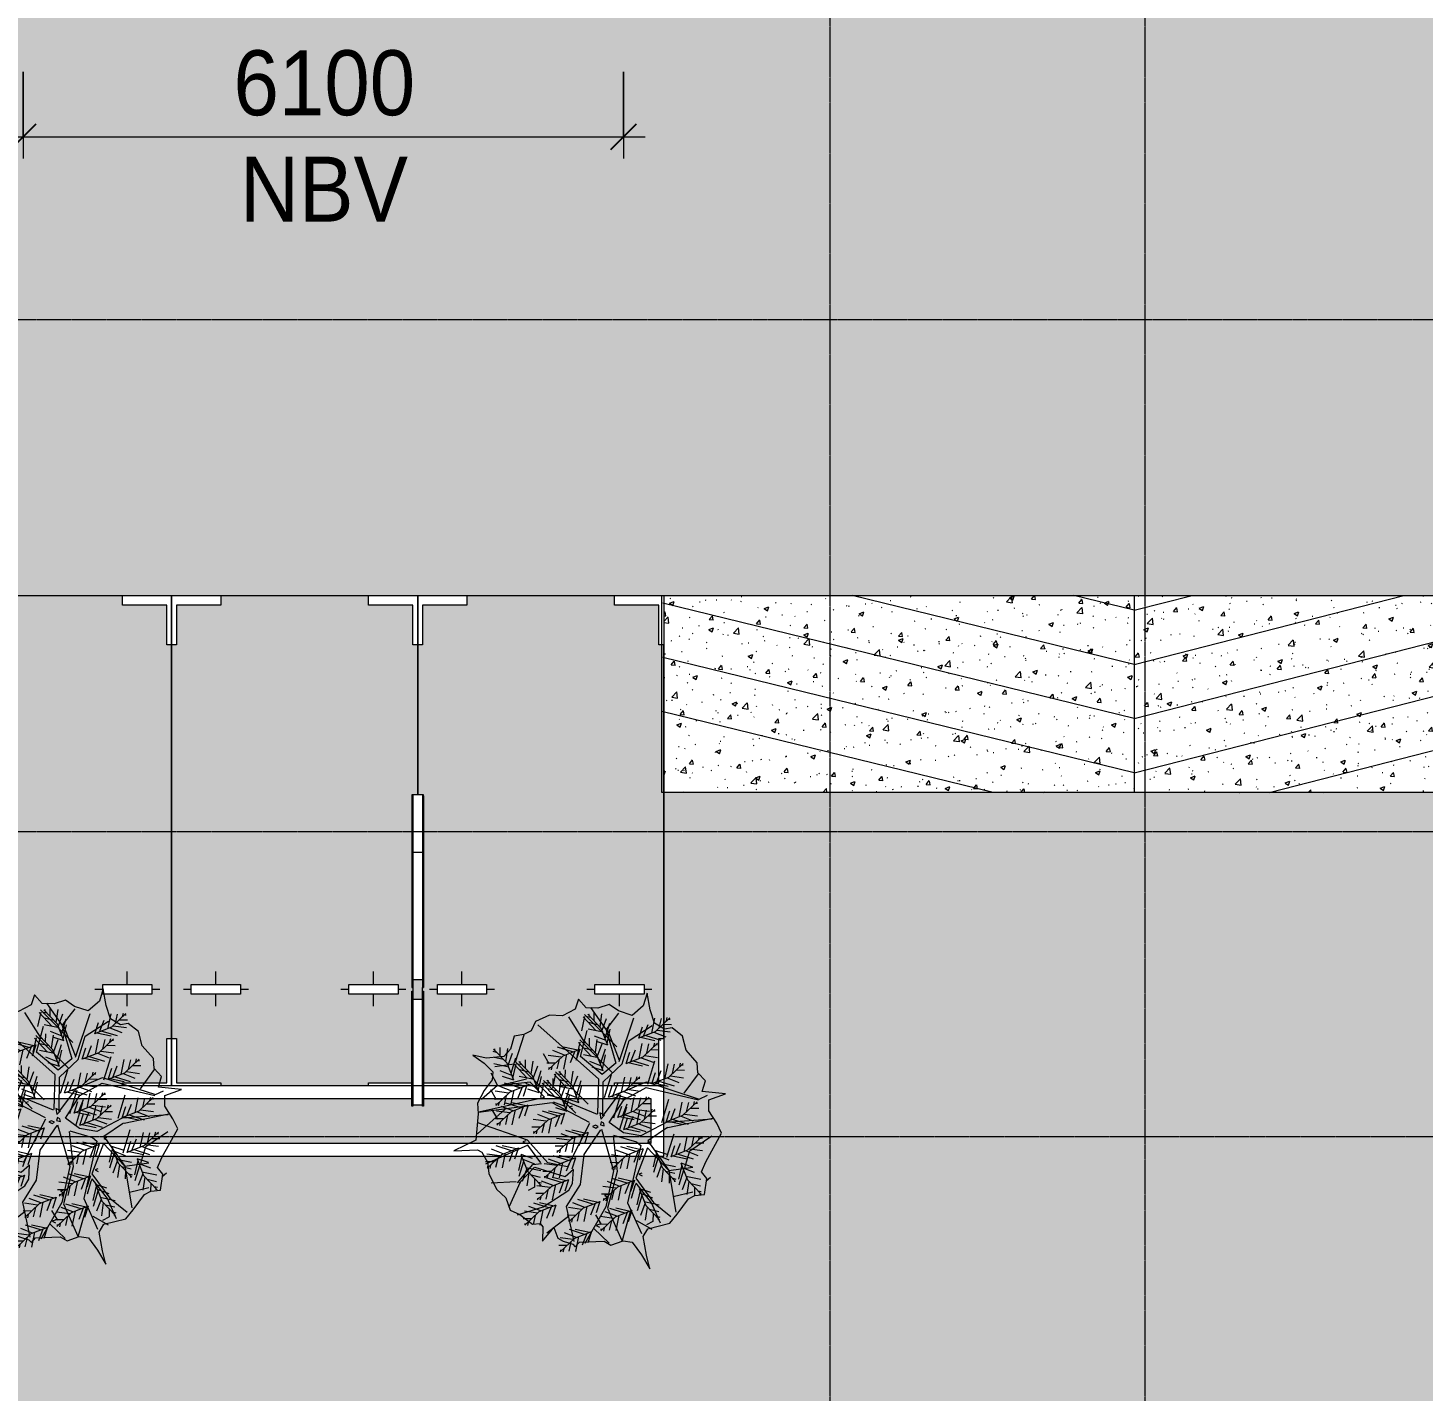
# Model space of a CAD drawing. Header units: millimetres. Extents: x 5359 to 218750, y -16347 to 109893.
# Drawn here: x 69203 to 83377, y 67356 to 81200 of the extents above; entities that cross this region are included whole.
import ezdxf

# ---------------------------------------------------------------- set-up
doc = ezdxf.new("R2010")
doc.units = ezdxf.units.MM
doc.linetypes.add('Grid Line', pattern=[22.225, 12.7, -3.175, 3.175, -3.175])
for name, color, linetype, lineweight in [('A-ANNO-DIMS', 211, 'Continuous', 9), ('A-ANNO-DIMS-220', 211, 'Continuous', 9), ('A-DETL-THIN', 151, 'Continuous', 9), ('A-FLOR', 192, 'Continuous', 9), ('A-FLOR-PATT', 8, 'Continuous', 9), ('C-PRKG', 70, 'Continuous', 9), ('G-IMPT', 8, 'Continuous', 9), ('L-PLNT', 71, 'Continuous', 9), ('S-COLS', 52, 'Continuous', 9), ('S-COLS-3', 9, 'Continuous', 9), ('S-COLS-4', 52, 'Continuous', 18), ('S-GRID-1', 1, 'Grid Line', 9)]:
    doc.layers.add(name, color=color, linetype=linetype, lineweight=lineweight)
doc.styles.add('Arial_5', font='arial_0.ttf', dxfattribs={"width": 0.9, "height": 660})
doc.dimstyles.new('1_Dim_chi_tiet_khu_đất_2_1', dxfattribs={"dimscale": 304.8, "dimtxt": 673.371204, "dimasz": 0.866142, "dimexe": 0.721785, "dimexo": 0.0625, "dimgap": 0.072178, "dimtad": 1, "dimdec": 0, "dimrnd": 5, "dimzin": 0, "dimdsep": 46, "dimtxsty": 'Arial_5', "dimblk1": 'OBLIQUE', "dimblk2": 'OBLIQUE', "dimsah": 1, "dimcen": 0.09, "dimdle": 0.721785, "dimazin": 0, "dimtfac": 1, "dimtdec": 4, "dimtix": 1, "dimtmove": 0, "dimatfit": 3, "dimfxl": 2.165354, "dimfxlon": 1, "dimtvp": 1, "dimtolj": 1, "dimtzin": 0, "dimarcsym": 2})
pattern_1 = [(50, (0, 0), (480.9661, -42.0786), [50.292, -553.212]), (355, (0, 0), (-93.0416, 504.3895), [40.234, -442.57]), (100.451, (40.1, -3.5), (387.9285, 462.3076), [42.742, -470.158]), (46.184, (0, 134.1), (715.649, -110.993), [75.438, -829.818]), (96.636, (59.64, 124.86), (626.7424, 653.2084), [64.112, -705.237]), (351.184, (0, 134.1), (626.7496, 653.2024), [60.35, -663.854]), (21, (67.06, 100.6), (400.2623, -269.9797), [50.292, -553.212]), (326, (67.06, 100.6), (163.1568, 486.2564), [40.234, -442.57]), (71.451, (100.4, 78.1), (563.421, 216.2719), [42.742, -470.158]), (37.5, (0, 0), (8.15385, 223.22557), [7.376, -429.829, 7.376, -441.899, -444.246]), (37.5, (0, 0), (8.15385, 223.22557), [-886.48, 7.376, -436.87]), (7.5, (0, 0), (176.404, 264.477), [7.376, -248.778, 7.376, -419.771, -169.316]), (7.5, (0, 0), (176.404, 264.477), [-683.301, 7.376, -161.94]), (327.5, (-149.53, 0), (357.96023, -15.12452), [7.376, -160.264, 7.376, -515.661, -694.03]), (327.5, (-149.53, 0), (357.96023, -15.12452), [-690.677, 7.376, -686.653]), (317.5, (-216.6, 0), (391.06155, 67.1262), [7.376, -210.556, 7.376, -339.974, -492.862]), (317.5, (-216.6, 0), (391.06155, 67.1262), [-565.282, 7.376, -485.485])]

# ---------------------------------------------------------------- blocks, each defined once
blk = doc.blocks.new('xe oto1 - xe oto-V57-TKCS_MB ĐỊNH VỊ CỔNG-HÀNG RÀO')
at = {"layer": 'C-PRKG'}
for p, q in [((-2500, 0), (0, 0)), ((-2500, -4980), (-2500, 0)), ((-500, 0), (0, 0)), ((-500, -100), (-500, 0)), ((0, 0), (0, -500)), ((0, 0), (0, -4980)), ((-2500, 0), (-2000, 0)), ((-2500, -500), (-2500, 0)), ((-2450, -100), (-2450, -500)), ((-2000, -100), (-2450, -100)), ((-2000, 0), (-2000, -100)), ((-50, -100), (-500, -100)), ((-50, -500), (-50, -100)), ((-2450, -500), (-2500, -500)), ((-2500, -500), (-2500, -4500)), ((-2500, -4500), (-2500, -500)), ((0, -500), (-50, -500)), ((0, -500), (0, -4500)), ((0, -4500), (0, -500)), ((-2050, -3950), (-2050, -3820)), ((-2050, -3950), (-2050, -3820)), ((-450, -3950), (-450, -3820)), ((-450, -3950), (-450, -3820)), ((-2300, -3950), (-1800, -3950)), ((-2300, -4050), (-2300, -3950)), ((-1800, -3950), (-1800, -4050)), ((-700, -3950), (-200, -3950)), ((-700, -4050), (-700, -3950)), ((-200, -3950), (-200, -4050)), ((-2300, -4000), (-2380, -4000)), ((-2300, -4000), (-2380, -4000)), ((-1800, -4050), (-2300, -4050)), ((-2050, -4170), (-2050, -4050)), ((-2050, -4170), (-2050, -4050)), ((-1720, -4000), (-1800, -4000)), ((-1720, -4000), (-1800, -4000)), ((-700, -4000), (-780, -4000)), ((-700, -4000), (-780, -4000)), ((-200, -4050), (-700, -4050)), ((-450, -4170), (-450, -4050)), ((-450, -4170), (-450, -4050)), ((-120, -4000), (-200, -4000)), ((-120, -4000), (-200, -4000)), ((-2500, -4500), (-2450, -4500)), ((-2500, -4980), (-2500, -4500)), ((-2450, -4500), (-2450, -4950)), ((-50, -4500), (0, -4500)), ((-50, -4950), (-50, -4500)), ((0, -4500), (0, -4980)), ((-2450, -4950), (-2000, -4950)), ((-2000, -4950), (-2000, -4980)), ((-500, -4950), (-50, -4950)), ((-500, -4980), (-500, -4950))]:
    blk.add_line(p, q, dxfattribs=at)
blk = doc.blocks.new('xe oto1 - xe oto-V55-TKCS_MB ĐỊNH VỊ CỔNG-HÀNG RÀO')
at = {"layer": 'C-PRKG'}
for p, q in [((-2500, 0), (0, 0)), ((-2500, -4980), (-2500, 0)), ((-500, 0), (0, 0)), ((-500, -100), (-500, 0)), ((0, 0), (0, -500)), ((0, 0), (0, -2025)), ((-2500, 0), (-2000, 0)), ((-2500, -500), (-2500, 0)), ((-2450, -100), (-2450, -500)), ((-2000, -100), (-2450, -100)), ((-2000, 0), (-2000, -100)), ((-50, -100), (-500, -100)), ((-50, -500), (-50, -100)), ((-2450, -500), (-2500, -500)), ((-2500, -500), (-2500, -4500)), ((-2500, -4500), (-2500, -500)), ((0, -500), (-50, -500)), ((0, -500), (0, -2025)), ((0, -2025), (0, -500)), ((-2050, -3950), (-2050, -3820)), ((-2050, -3950), (-2050, -3820)), ((-450, -3950), (-450, -3820)), ((-450, -3950), (-450, -3820)), ((-2300, -3950), (-1800, -3950)), ((-2300, -4050), (-2300, -3950)), ((-1800, -3950), (-1800, -4050)), ((-700, -3950), (-200, -3950)), ((-700, -4050), (-700, -3950)), ((-200, -3950), (-200, -4050)), ((-2300, -4000), (-2380, -4000)), ((-2300, -4000), (-2380, -4000)), ((-1800, -4050), (-2300, -4050)), ((-2050, -4170), (-2050, -4050)), ((-2050, -4170), (-2050, -4050)), ((-1720, -4000), (-1800, -4000)), ((-1720, -4000), (-1800, -4000)), ((-700, -4000), (-780, -4000)), ((-700, -4000), (-780, -4000)), ((-200, -4050), (-700, -4050)), ((-450, -4170), (-450, -4050)), ((-450, -4170), (-450, -4050)), ((-120, -4000), (-200, -4000)), ((-120, -4000), (-200, -4000)), ((-2500, -4500), (-2450, -4500)), ((-2500, -4980), (-2500, -4500)), ((-2450, -4500), (-2450, -4950)), ((-2450, -4950), (-2000, -4950)), ((-2000, -4950), (-2000, -4980)), ((-500, -4950), (-60, -4950)), ((-500, -4980), (-500, -4950))]:
    blk.add_line(p, q, dxfattribs=at)
blk = doc.blocks.new('CAY GIANG HUONG - CAY GIANG HUONG_dwg-2249777-TKCS_MB ĐỊNH VỊ CỔNG-HÀNG RÀO')
at = {"layer": 'G-IMPT'}
for p, q in [((-47, 1330), (-46, 1436)), ((29, 1254), (52, 1420)), ((-172, 1068), (-368, 1383)), ((-205, 1203), (-164, 1385)), ((-26, 1206), (-188, 1381)), ((242, 1000), (-171, 1413)), ((-91, 1372), (-132, 1382)), ((-2, 1281), (-119, 1308)), ((-111, 1404), (-112, 1417)), ((56, 1212), (112, 1362)), ((95, 1109), (154, 1301)), ((273, 815), (459, 1368)), ((519, 1112), (566, 1255)), ((580, 1137), (638, 1283)), ((685, 1175), (725, 1365)), ((781, 1243), (808, 1360)), ((830, 1288), (936, 1286)), ((872, 1332), (882, 1373)), ((903, 1352), (917, 1352)), ((184, 675), (-230, 1088)), ((-169, 1079), (-170, 1092)), ((66, 1185), (-124, 1225)), ((-105, 1005), (-104, 1111)), ((104, 1081), (-42, 1138)), ((-30, 928), (-7, 1095)), ((129, 1020), (-15, 1067)), ((117, 1043), (158, 1226)), ((543, 1124), (726, 1083)), ((609, 1146), (801, 1087)), ((711, 1185), (862, 1129)), ((753, 1212), (920, 1189)), ((-1286, 930), (-1327, 940)), ((-1307, 962), (-1307, 975)), ((-1242, 888), (-1241, 994)), ((-1167, 811), (-1144, 978)), ((-1140, 769), (-1083, 920)), ((-693, 916), (-621, 791)), ((-464, 869), (-631, 892)), ((-422, 896), (-573, 953)), ((-320, 935), (-512, 995)), ((-254, 957), (-437, 998)), ((-396, 907), (-436, 716)), ((-291, 945), (-349, 799)), ((-230, 970), (-277, 826)), ((-264, 878), (-223, 1060)), ((-84, 881), (-246, 1055)), ((-149, 1047), (-190, 1057)), ((8, 860), (-183, 900)), ((-61, 956), (-177, 983)), ((-3, 886), (54, 1037)), ((36, 784), (96, 976)), ((58, 718), (99, 901)), ((360, 790), (407, 933)), ((421, 815), (478, 961)), ((526, 852), (565, 1043)), ((594, 890), (760, 867)), ((622, 921), (649, 1038)), ((670, 965), (776, 964)), ((712, 1009), (723, 1050)), ((744, 1030), (758, 1030)), ((-1129, 743), (-1320, 783)), ((-1198, 839), (-1315, 866)), ((-1101, 667), (-1042, 859)), ((-1079, 601), (-1038, 784)), ((-964, 771), (-1005, 781)), ((-985, 802), (-985, 816)), ((-920, 729), (-919, 834)), ((-845, 652), (-822, 818)), ((-818, 610), (-761, 760)), ((-541, 794), (-647, 795)), ((-615, 730), (-628, 729)), ((-583, 750), (-593, 709)), ((-492, 838), (-519, 722)), ((46, 755), (-101, 813)), ((71, 694), (-73, 742)), ((384, 802), (566, 761)), ((449, 824), (642, 765)), ((552, 863), (702, 806)), ((635, 526), (725, 821)), ((853, 594), (892, 784)), ((949, 663), (976, 779)), ((1040, 751), (1050, 792)), ((1071, 771), (1085, 772)), ((-1092, 638), (-1238, 696)), ((-1067, 577), (-1210, 624)), ((-991, 479), (-1183, 538)), ((-925, 501), (-1108, 542)), ((-807, 584), (-998, 623)), ((-876, 680), (-992, 707)), ((-769, 479), (-916, 536)), ((-779, 508), (-719, 700)), ((-757, 442), (-716, 624)), ((-724, 363), (-683, 546)), ((-545, 366), (-706, 541)), ((-277, 160), (-690, 573)), ((-610, 533), (-651, 543)), ((-630, 564), (-631, 578)), ((-572, 474), (-531, 657)), ((-566, 491), (-565, 597)), ((-392, 477), (-554, 652)), ((-124, 271), (-537, 684)), ((-457, 643), (-498, 654)), ((-490, 414), (-467, 580)), ((-369, 553), (-485, 580)), ((-477, 675), (-478, 689)), ((-413, 602), (-412, 707)), ((-338, 525), (-315, 691)), ((-311, 483), (-254, 633)), ((-271, 380), (-212, 573)), ((84, 356), (175, 651)), ((197, 387), (255, 533)), ((302, 424), (342, 615)), ((398, 493), (425, 610)), ((447, 537), (553, 536)), ((489, 581), (499, 622)), ((521, 602), (534, 602)), ((687, 531), (734, 675)), ((711, 544), (893, 503)), ((748, 556), (805, 702)), ((777, 565), (969, 506)), ((879, 605), (1029, 548)), ((921, 632), (1087, 608)), ((998, 707), (1103, 706)), ((1098, 412), (1279, 658)), ((-1364, 459), (-1291, 334)), ((-1135, 412), (-1302, 436)), ((-1093, 439), (-1244, 496)), ((-1163, 382), (-1190, 265)), ((-1067, 450), (-1107, 260)), ((-962, 488), (-1020, 342)), ((-901, 513), (-948, 369)), ((-744, 418), (-888, 465)), ((-453, 346), (-643, 386)), ((-521, 442), (-638, 469)), ((-300, 457), (-490, 496)), ((-463, 372), (-407, 522)), ((-424, 270), (-365, 462)), ((-262, 352), (-408, 409)), ((-402, 204), (-361, 387)), ((-250, 315), (-209, 497)), ((136, 362), (184, 505)), ((160, 374), (343, 333)), ((203, 100), (294, 394)), ((226, 396), (418, 337)), ((328, 435), (479, 378)), ((370, 462), (537, 439)), ((422, 168), (461, 358)), ((608, 325), (619, 366)), ((-1527, -104), (-1176, 209)), ((-1348, 209), (-1275, 83)), ((-1212, 337), (-1318, 338)), ((-1285, 273), (-1299, 272)), ((-1119, 162), (-1285, 185)), ((-1254, 293), (-1264, 252)), ((-1077, 189), (-1227, 245)), ((-975, 228), (-1167, 287)), ((-909, 250), (-1091, 291)), ((-1051, 199), (-1091, 9)), ((-946, 237), (-1003, 91)), ((-885, 262), (-932, 119)), ((-511, 123), (-703, 182)), ((-445, 144), (-628, 185)), ((-415, 241), (-561, 299)), ((-390, 180), (-533, 227)), ((-237, 291), (-381, 338)), ((256, 105), (303, 249)), ((277, -56), (367, 239)), ((317, 130), (374, 276)), ((448, 178), (598, 122)), ((490, 205), (656, 182)), ((495, 12), (535, 202)), ((518, 236), (545, 353)), ((566, 281), (672, 280)), ((591, 80), (618, 197)), ((640, 345), (654, 346)), ((682, 169), (692, 210)), ((713, 189), (727, 190)), ((814, 40), (904, 335)), ((866, 45), (913, 189)), ((927, 70), (984, 216)), ((1032, 108), (1071, 299)), ((1128, 177), (1155, 293)), ((1176, 221), (1282, 220)), ((1218, 265), (1229, 306)), ((1250, 285), (1264, 286)), ((-1196, 87), (-1301, 88)), ((-1269, 22), (-1283, 22)), ((-1238, 42), (-1248, 1)), ((-1147, 131), (-1174, 14)), ((-655, 56), (-822, 79)), ((-613, 83), (-763, 140)), ((-683, 25), (-710, -91)), ((-587, 94), (-627, -96)), ((-482, 132), (-540, -14)), ((-421, 157), (-468, 13)), ((280, 117), (462, 76)), ((329, -51), (376, 93)), ((345, 139), (537, 80)), ((390, -26), (448, 120)), ((521, 23), (671, -34)), ((563, 50), (729, 26)), ((640, 125), (745, 124)), ((890, 58), (1072, 17)), ((1460, 92), (891, -28)), ((955, 80), (1148, 20)), ((1058, 119), (1208, 62)), ((1100, 146), (1266, 123)), ((-732, -19), (-838, -18)), ((-805, -83), (-819, -84)), ((-774, -63), (-784, -104)), ((-358, -186), (-524, -163)), ((-316, -159), (-466, -102)), ((-213, -120), (-405, -60)), ((-148, -98), (-330, -57)), ((-290, -148), (-329, -339)), ((-185, -110), (-242, -257)), ((-124, -85), (-171, -229)), ((353, -39), (536, -80)), ((419, -17), (611, -76)), ((878, -400), (968, -105)), ((1096, -332), (1136, -141)), ((1192, -263), (1219, -147)), ((1283, -175), (1293, -134)), ((1314, -155), (1328, -154)), ((-1201, -357), (-1351, -300)), ((-1098, -318), (-1290, -258)), ((-1033, -296), (-1215, -255)), ((-1175, -346), (-1214, -537)), ((-1070, -309), (-1127, -455)), ((-1009, -283), (-1056, -427)), ((-434, -261), (-540, -260)), ((-508, -325), (-522, -326)), ((-476, -305), (-487, -346)), ((-386, -217), (-413, -333)), ((382, -368), (232, -311)), ((484, -329), (292, -269)), ((550, -307), (368, -266)), ((513, -320), (456, -466)), ((574, -294), (527, -438)), ((744, -338), (703, -521)), ((731, -315), (875, -362)), ((930, -395), (977, -251)), ((991, -370), (1048, -224)), ((1122, -321), (1272, -378)), ((1164, -294), (1330, -317)), ((1241, -219), (1346, -220)), ((-1319, -459), (-1425, -458)), ((-1243, -384), (-1409, -361)), ((-1393, -524), (-1407, -524)), ((-1361, -503), (-1372, -544)), ((-1271, -415), (-1298, -531)), ((-965, -388), (-1006, -571)), ((-943, -454), (-1003, -646)), ((-804, -526), (-997, -730)), ((-978, -364), (-834, -411)), ((-953, -425), (-806, -483)), ((-915, -530), (-724, -570)), ((-517, -508), (-683, -485)), ((-475, -481), (-625, -424)), ((-373, -442), (-565, -382)), ((-307, -420), (-490, -379)), ((-449, -470), (-489, -661)), ((-344, -433), (-401, -579)), ((-283, -407), (-330, -551)), ((263, -470), (158, -469)), ((340, -395), (174, -372)), ((221, -514), (211, -555)), ((312, -426), (285, -542)), ((408, -357), (369, -548)), ((766, -404), (706, -596)), ((805, -507), (748, -657)), ((757, -376), (903, -433)), ((794, -481), (985, -520)), ((900, -568), (1205, -526)), ((954, -382), (1136, -423)), ((1020, -360), (1212, -420)), ((1066, -498), (1025, -680)), ((1054, -474), (1197, -521)), ((-904, -556), (-961, -707)), ((-877, -598), (-900, -765)), ((-846, -626), (-730, -653)), ((-802, -675), (-803, -781)), ((-565, -760), (-715, -703)), ((-594, -583), (-699, -582)), ((-667, -648), (-681, -648)), ((-462, -721), (-654, -661)), ((-636, -627), (-646, -668)), ((-397, -699), (-579, -658)), ((-545, -539), (-572, -655)), ((-373, -686), (-420, -830)), ((190, -535), (176, -535)), ((374, -729), (182, -669)), ((440, -707), (257, -666)), ((464, -694), (417, -838)), ((832, -549), (809, -715)), ((863, -576), (979, -604)), ((907, -625), (906, -731)), ((951, -667), (992, -678)), ((972, -699), (972, -712)), ((1088, -564), (1029, -756)), ((1127, -666), (1070, -816)), ((1079, -535), (1225, -592)), ((1116, -640), (1307, -680)), ((1154, -708), (1131, -874)), ((1429, -657), (1375, -704)), ((-1035, -715), (-1353, -730)), ((-1123, -1024), (-981, -712)), ((-881, -821), (-801, -777)), ((-683, -862), (-789, -861)), ((-607, -787), (-773, -764)), ((-758, -717), (-717, -727)), ((-737, -748), (-737, -762)), ((-635, -818), (-662, -934)), ((-539, -749), (-578, -940)), ((-434, -711), (-491, -857)), ((153, -870), (47, -869)), ((230, -795), (64, -772)), ((272, -768), (122, -711)), ((202, -826), (175, -942)), ((298, -757), (258, -948)), ((403, -719), (345, -866)), ((537, -823), (496, -1005)), ((525, -799), (669, -846)), ((550, -860), (696, -917)), ((959, -900), (1207, -840)), ((1185, -736), (1302, -763)), ((1229, -785), (1228, -890)), ((1273, -827), (1314, -837)), ((1294, -858), (1294, -872)), ((-724, -1082), (-875, -1025)), ((-622, -1043), (-814, -983)), ((-757, -926), (-771, -927)), ((-556, -1021), (-739, -980)), ((-725, -906), (-736, -947)), ((-593, -1033), (-651, -1180)), ((-532, -1008), (-579, -1152)), ((-207, -1064), (-374, -1041)), ((-165, -1037), (-316, -981)), ((-63, -998), (-255, -939)), ((3, -976), (-180, -935)), ((-139, -1027), (-179, -1217)), ((-34, -989), (-92, -1135)), ((27, -964), (-20, -1107)), ((80, -935), (66, -935)), ((111, -914), (101, -955)), ((344, -1111), (152, -1052)), ((410, -1089), (228, -1048)), ((559, -888), (500, -1080)), ((598, -991), (542, -1141)), ((588, -965), (778, -1004)), ((625, -1033), (602, -1199)), ((656, -1061), (773, -1088)), ((-843, -1184), (-949, -1183)), ((-766, -1109), (-933, -1086)), ((-885, -1228), (-895, -1269)), ((-794, -1140), (-821, -1256)), ((-698, -1071), (-738, -1262)), ((-367, -1147), (-648, -1367)), ((-284, -1140), (-390, -1138)), ((-357, -1204), (-371, -1205)), ((-326, -1184), (-336, -1225)), ((-235, -1095), (-262, -1212)), ((-29, -1131), (44, -1256)), ((200, -1177), (34, -1154)), ((242, -1150), (92, -1094)), ((172, -1208), (145, -1325)), ((268, -1140), (229, -1330)), ((312, -1452), (414, -1089)), ((373, -1102), (316, -1248)), ((434, -1077), (387, -1221)), ((493, -1206), (688, -1316)), ((621, -1255), (702, -1212)), ((701, -1109), (700, -1215)), ((745, -1151), (786, -1162)), ((765, -1183), (766, -1197)), ((-916, -1249), (-930, -1249)), ((-272, -1419), (-422, -1362)), ((-169, -1380), (-361, -1320)), ((-104, -1358), (-286, -1317)), ((-246, -1408), (-285, -1599)), ((-141, -1370), (-198, -1517)), ((-80, -1345), (-127, -1489)), ((-53, -1300), (144, -1490)), ((123, -1253), (18, -1252)), ((50, -1317), (36, -1318)), ((81, -1297), (71, -1338)), ((-390, -1521), (-496, -1520)), ((-314, -1446), (-480, -1423)), ((-464, -1585), (-478, -1586)), ((-432, -1565), (-443, -1606)), ((-342, -1477), (-369, -1593))]:
    blk.add_line(p, q, dxfattribs=at)
at = {"layer": 'G-IMPT', "flags": 128}
for points in [[(1327, 432), (1366, 567), (1272, 669), (1263, 796), (1120, 958), (1076, 1138), (944, 1243), (846, 1225), (718, 1302), (664, 1469), (626, 1680), (578, 1523), (436, 1400), (261, 1458), (146, 1536), (2, 1491), (-150, 1494), (-246, 1605), (-287, 1480), (-448, 1392), (-615, 1402), (-790, 1322), (-845, 1204), (-938, 1158), (-1061, 1136), (-1108, 970), (-1192, 876), (-1416, 856), (-1588, 895), (-1443, 792), (-1335, 683), (-1343, 583), (-1445, 447), (-1530, 284), (-1519, 148), (-1549, -183), (-1828, -321), (-1527, -308), (-1472, -337), (-1399, -463), (-1386, -608), (-1287, -808), (-1167, -915), (-1114, -1073), (-990, -1130), (-830, -1250), (-730, -1242), (-697, -1286), (-704, -1465), (-557, -1291), (-508, -1430), (-438, -1467), (-317, -1505), (-286, -1539), (-233, -1480), (80, -1465), (166, -1519), (320, -1462), (437, -1481), (553, -1638), (661, -1816), (618, -1646), (576, -1407), (634, -1308), (913, -1239), (1007, -1124), (1150, -931), (1231, -887), (1355, -875), (1383, -673), (1317, -586), (1370, -458), (1572, -97), (1511, 31), (1408, 190), (1408, 328), (1622, 405)], [(-66, -9), (-24, -30), (6, -10), (-29, 6)], [(24, 164), (38, 84), (83, 133)], [(34, 11), (82, -1), (77, 33), (44, 48)]]:
    blk.add_lwpolyline(points, close=True, dxfattribs=at)
for points in [[(-94, 1499), (104, 1215), (229, 792), (54, 650), (-220, 877), (-134, 1207)], [(274, 829), (119, 1232), (269, 1428)], [(2, 150), (15, 591), (-763, 1280)], [(127, 1021), (44, 1234), (-128, 1416)], [(65, 125), (70, 558), (308, 784), (398, 1079), (691, 1272)], [(521, 1113), (734, 1197), (915, 1369)], [(-6, 141), (-631, 398), (-1045, 811), (-937, 1153)], [(69, 696), (-15, 909), (-186, 1090)], [(-1068, 579), (-1152, 792), (-1323, 973)], [(-232, 968), (-445, 884), (-626, 713)], [(361, 791), (575, 875), (756, 1047)], [(-899, 604), (-1061, 779), (-1308, 748)], [(-746, 419), (-830, 633), (-1001, 814)], [(688, 533), (902, 617), (1083, 788)], [(-1509, 177), (-677, 360), (-859, 553), (-1265, 507), (-907, 596)], [(-1478, 336), (-1272, 513), (-1356, 666)], [(-392, 182), (-475, 395), (-647, 576)], [(-239, 292), (-323, 506), (-494, 687)], [(73, 134), (285, 415), (617, 557), (1288, 338), (1392, 386)], [(138, 363), (351, 447), (532, 619)], [(-903, 511), (-1116, 427), (-1297, 256)], [(1452, 83), (866, 40), (546, -129), (325, -90), (146, 38), (330, 328), (613, 483), (1280, 329)], [(257, 107), (471, 191), (652, 362)], [(-106, 42), (-580, 291), (-1517, 168)], [(-887, 261), (-1100, 177), (-1281, 5)], [(-327, 248), (-363, 234), (-322, 212)], [(331, -49), (544, 35), (725, 206)], [(867, 47), (1081, 131), (1262, 302)], [(-107, 28), (-386, -521), (-635, -472), (-891, -184), (-1525, 35)], [(-423, 155), (-636, 71), (-817, -100)], [(-125, -87), (-339, -171), (-520, -342)], [(-301, -1471), (-396, -1028), (-220, -746), (-175, -365), (39, -55)], [(47, -46), (201, -573), (101, -1030), (-166, -1497)], [(193, -129), (244, -580), (121, -1049), (304, -1460)], [(201, -120), (491, -205), (545, -253), (378, -979), (555, -1370)], [(884, -22), (635, -193), (900, -568), (989, -1099)], [(932, -393), (1145, -309), (1326, -138)], [(1104, -530), (1168, -321), (1446, -130)], [(-722, -474), (-888, -249), (-1428, -488)], [(-1010, -285), (-1224, -369), (-1405, -540)], [(-914, -193), (-951, -207), (-909, -228)], [(573, -296), (359, -380), (178, -551)], [(893, -562), (630, -281), (483, -667), (709, -976), (928, -1155)], [(669, -204), (632, -218), (674, -239)], [(733, -316), (817, -530), (988, -711)], [(-1018, -726), (-824, -493), (-715, -480)], [(-976, -366), (-892, -579), (-721, -760)], [(-285, -409), (-498, -493), (-679, -664)], [(1055, -476), (1139, -689), (1311, -870)], [(-1021, -1131), (-692, -1031), (-369, -818), (-320, -736), (-309, -558), (-416, -651), (-797, -532)], [(-374, -688), (-588, -772), (-769, -943)], [(462, -696), (249, -780), (68, -951)], [(558, -604), (522, -618), (563, -639)], [(121, -873), (84, -887), (126, -909)], [(794, -1238), (680, -981), (487, -732), (470, -764), (424, -926)], [(527, -800), (610, -1014), (782, -1195)], [(-534, -1010), (-747, -1094), (-928, -1265)], [(25, -966), (-188, -1049), (-369, -1221)], [(433, -1079), (219, -1162), (38, -1334)], [(-81, -1347), (-295, -1431), (-476, -1602)], [(15, -1254), (-22, -1269), (20, -1290)]]:
    blk.add_lwpolyline(points, dxfattribs=at)
blk = doc.blocks.new('CAY GIANG HUONG - CAY GIANG HUONG-2249851-TKCS_MB ĐỊNH VỊ CỔNG-HÀNG RÀO')
at = {"xscale": 0.8, "yscale": 0.8, "zscale": 0.8}
blk.add_blockref('CAY GIANG HUONG - CAY GIANG HUONG_dwg-2249777-TKCS_MB ĐỊNH VỊ CỔNG-HÀNG RÀO', (0, 0), dxfattribs=at)
blk = doc.blocks.new('TRỤ ĐỂ XE - TRỤ ĐỂ XE-2599185-TKCS_MB ĐỊNH VỊ CỔNG-HÀNG RÀO')
at = {"layer": 'S-COLS-3'}
blk.add_hatch(color=256, dxfattribs=at).paths.add_polyline_path([(50, 100), (-50, 100), (-50, -100), (50, -100), (50, 20)])
at = {"layer": 'S-COLS'}
for p, q in [((-60, 961), (-60, 1185)), ((-60, 1185), (-50, 1185)), ((-50, 1185), (-50, 961)), ((-50, 1177), (50, 1177)), ((50, 961), (50, 1185)), ((50, 1185), (60, 1185)), ((60, 1185), (60, 961)), ((-60, 20), (-60, 961)), ((-50, 961), (-60, 961)), ((50, 978), (-50, 978)), ((-50, 961), (-50, 20)), ((50, 20), (50, 961)), ((60, 961), (50, 961)), ((60, 961), (60, 20)), ((-50, 20), (-60, 20)), ((50, 100), (-50, 100)), ((60, 20), (50, 20)), ((-60, -1363), (-60, -20)), ((-50, -20), (-60, -20)), ((-50, -1363), (-50, -20)), ((50, -100), (-50, -100)), ((50, -1363), (50, -20)), ((60, -20), (50, -20)), ((60, -1363), (60, -20)), ((-60, -1966), (-60, -1363)), ((-50, -1363), (-60, -1363)), ((-50, -1966), (-50, -1363)), ((-50, -1388), (50, -1388)), ((50, -1966), (50, -1363)), ((60, -1363), (50, -1363)), ((60, -1966), (60, -1363)), ((-50, -1966), (-60, -1966)), ((-60, -1966), (-60, -1975)), ((-60, -1975), (60, -1975)), ((-50, -1974), (-50, -1966)), ((-50, -1974), (50, -1974)), ((60, -1966), (50, -1966)), ((50, -1974), (50, -1966)), ((60, -1975), (60, -1966))]:
    blk.add_line(p, q, dxfattribs=at)
at = {"layer": 'S-COLS-4'}
for p, q in [((-50, 20), (-50, -20)), ((50, -20), (50, 20))]:
    blk.add_line(p, q, dxfattribs=at)
blk = doc.blocks.new('xe oto1 - xe oto-615462-TKCS_MB ĐỊNH VỊ CỔNG-HÀNG RÀO')
at = {"layer": 'C-PRKG'}
for p, q in [((-2500, 0), (0, 0)), ((-2500, -2025), (-2500, 0)), ((-500, 0), (0, 0)), ((-500, -100), (-500, 0)), ((0, 0), (0, -500)), ((0, 0), (0, -4980)), ((-2500, 0), (-2000, 0)), ((-2500, -500), (-2500, 0)), ((-2450, -100), (-2450, -500)), ((-2000, -100), (-2450, -100)), ((-2000, 0), (-2000, -100)), ((-50, -100), (-500, -100)), ((-50, -500), (-50, -100)), ((-2450, -500), (-2500, -500)), ((-2500, -500), (-2500, -2025)), ((-2500, -2025), (-2500, -500)), ((0, -500), (-50, -500)), ((0, -500), (0, -4500)), ((0, -4500), (0, -500)), ((-2050, -3950), (-2050, -3820)), ((-2050, -3950), (-2050, -3820)), ((-450, -3950), (-450, -3820)), ((-450, -3950), (-450, -3820)), ((-2300, -3950), (-1800, -3950)), ((-2300, -4050), (-2300, -3950)), ((-1800, -3950), (-1800, -4050)), ((-700, -3950), (-200, -3950)), ((-700, -4050), (-700, -3950)), ((-200, -3950), (-200, -4050)), ((-2300, -4000), (-2380, -4000)), ((-2300, -4000), (-2380, -4000)), ((-1800, -4050), (-2300, -4050)), ((-2050, -4170), (-2050, -4050)), ((-2050, -4170), (-2050, -4050)), ((-1720, -4000), (-1800, -4000)), ((-1720, -4000), (-1800, -4000)), ((-700, -4000), (-780, -4000)), ((-700, -4000), (-780, -4000)), ((-200, -4050), (-700, -4050)), ((-450, -4170), (-450, -4050)), ((-450, -4170), (-450, -4050)), ((-120, -4000), (-200, -4000)), ((-120, -4000), (-200, -4000)), ((-50, -4500), (0, -4500)), ((-50, -4950), (-50, -4500)), ((0, -4500), (0, -4980)), ((-2440, -4950), (-2000, -4950)), ((-2000, -4950), (-2000, -4980)), ((-500, -4950), (-50, -4950)), ((-500, -4980), (-500, -4950))]:
    blk.add_line(p, q, dxfattribs=at)
blk = doc.blocks.new('DIMBLOCK21-TKCS_MB ĐỊNH VỊ CỔNG-HÀNG RÀO')
at = {"layer": 'A-ANNO-DIMS-220'}
for p, q in [((69153, 80754), (69153, 79874)), ((69153, 80094), (69153, 80754)), ((75253, 80754), (75253, 79874)), ((75253, 80094), (75253, 80754)), ((68933, 80094), (75473, 80094))]:
    blk.add_line(p, q, dxfattribs=at)
at = {"layer": 'A-ANNO-DIMS-220', "lineweight": 25}
for p, q in [((69153, 80094), (69021, 79962)), ((69153, 80094), (69285, 80226)), ((75253, 80094), (75121, 79962)), ((75253, 80094), (75385, 80226))]:
    blk.add_line(p, q, dxfattribs=at)
at = {"layer": 'A-ANNO-DIMS-220', "color": 0, "char_height": 660, "attachment_point": 1, "line_spacing_factor": 0.941778, "style": 'Arial_5'}
for s, insert, width in [('6100', (71291, 80973), 2187.94), ('NBV', (71358, 79893), 2026.33)]:
    blk.add_mtext(s, dxfattribs=dict(at, insert=insert, width=width))
blk = doc.blocks.new('_Oblique')
at = {"color": 0, "linetype": 'ByBlock', "lineweight": -2}
blk.add_line((-0.5, -0.5), (0.5, 0.5), dxfattribs=at)

msp = doc.modelspace()

# ---------------------------------------------------------------- hatches: boundary and pattern name
at = {"layer": 'A-FLOR-PATT'}
h = msp.add_hatch(dxfattribs=at)
h.set_pattern_fill('FP_10', color=256, style=0, pattern_type=2)
h.set_pattern_definition([(49.98, (0, 140.2), (480.9662, -42.05), [50.271, -552.983]), (355.004, (0, 140.2), (-93.0452, 504.0329), [40.233, -442.567]), (100.459, (40.1, 136.7), (387.922, 461.987), [42.712, -469.837]), (46.164, (0, 274.2), (715.6488, -110.9123), [75.41, -829.513]), (96.64, (59.64, 265), (626.7502, 652.741), [64.068, -704.746]), (351.19, (0, 274.2), (626.75, 652.7402), [60.349, -663.843]), (20.986, (67.06, 240.7), (400.2597, -269.793), [50.287, -553.162]), (326.019, (67.06, 240.7), (163.1555, 485.9145), [40.225, -442.472]), (71.439, (100.4, 218.2), (563.4208, 216.1217), [42.715, -469.86]), (37.48, (0, 140.2), (8.15562, 223.06729), [7.374, -429.717, 7.374, -441.784, -444.13]), (37.48, (0, 140.2), (8.15562, 223.06729), [-886.249, 7.374, -436.756]), (7.495, (0, 140.2), (176.4031, 264.291), [7.376, -248.775, 7.376, -419.766, -169.314]), (7.495, (0, 140.2), (176.4031, 264.291), [-683.292, 7.376, -161.938]), (327.518, (-149.53, 140.2), (357.95966, -15.11538), [7.375, -160.231, 7.375, -515.556, -693.888]), (327.518, (-149.53, 140.2), (357.95966, -15.11538), [-690.536, 7.375, -686.514]), (317.52, (-216.6, 140.2), (391.0618, 67.0783), [7.374, -210.488, 7.374, -339.864, -492.703]), (317.52, (-216.6, 140.2), (391.0618, 67.0783), [-565.1, 7.374, -485.329])])
h.paths.add_polyline_path([(85305.1, 75436.3), (97742.6, 75436.3), (97742.6, 76818.2), (97748, 76986.1), (97752.6, 77033.6), (97752.6, 83316.9), (86052.6, 83316.9), (85953.7, 83322.9), (85852.6, 83341.9), (85761.8, 83370.2), (85654.5, 83421.1), (85586.8, 83462.1), (85501.2, 83530.7), (85438.8, 83593.2), (85370.2, 83683.6), (85324.7, 83759.9), (85285.9, 83846.2), (85252.6, 83961.4), (85237.8, 84050), (85232.6, 84118.2), (85152.6, 84118.2), (85152.6, 84418.2), (75352.6, 84418.2), (75352.6, 82518.2), (75619.9, 82518.2), (75619.9, 82318.2), (75352.6, 82318.2), (75352.6, 81418.2), (69152.6, 81418.5), (69152.6, 82318.2), (68752.6, 82318.2), (68752.6, 82518.2), (69152.6, 82518.2), (69152.6, 83316.9), (63152.6, 83316.9), (63152.6, 76953.1), (63157.5, 76885.4), (63162.6, 76736.9), (63152.6, 76736.9), (63152.6, 75436.3), (85292.6, 75436.3)])
h = msp.add_hatch(dxfattribs=at)
h.set_pattern_fill('FP_12', color=256, style=0, pattern_type=2)
h.set_pattern_definition([(49.977, (0, 156.45), (480.966, -42.0494), [50.268, -552.953]), (355.004, (0, 156.45), (-93.0412, 503.9864), [40.233, -442.567]), (100.46, (40.1, 152.94), (387.922, 461.9445), [42.709, -469.794]), (46.161, (0, 290.45), (715.649, -110.9058), [75.407, -829.473]), (96.641, (59.64, 281.2), (626.7457, 652.684), [64.062, -704.681]), (351.191, (0, 290.45), (626.7483, 652.682), [60.349, -663.842]), (20.985, (67.06, 256.95), (400.2631, -269.7626), [50.287, -553.155]), (326.021, (67.06, 256.95), (163.1597, 485.8674), [40.224, -442.459]), (71.438, (100.4, 234.47), (563.4179, 216.1078), [42.711, -469.82]), (37.478, (0, 156.45), (8.15362, 223.0469), [7.374, -429.702, 7.374, -441.768, -444.114]), (37.478, (0, 156.45), (8.15362, 223.0469), [-886.218, 7.374, -436.741]), (7.494, (0, 156.45), (176.40465, 264.26533), [7.376, -248.774, 7.376, -419.765, -169.314]), (7.494, (0, 156.45), (176.40465, 264.26533), [-683.291, 7.376, -161.938]), (327.521, (-149.53, 156.45), (357.9599, -15.1105), [7.374, -160.227, 7.374, -515.542, -693.87]), (327.521, (-149.53, 156.45), (357.9599, -15.1105), [-690.518, 7.374, -686.495]), (317.523, (-216.6, 156.45), (391.0615, 67.0742), [7.373, -210.479, 7.373, -339.85, -492.682]), (317.523, (-216.6, 156.45), (391.0615, 67.0742), [-565.076, 7.373, -485.308])])
h.paths.add_polyline_path([(67662.6, 70456.3), (67662.6, 70486.3), (68112.6, 70486.3), (68112.6, 70936.3), (68212.6, 70936.3), (68212.6, 70486.3), (68662.6, 70486.3), (68662.6, 70456.3), (70162.6, 70457.9), (70162.6, 70486.3), (70612.6, 70486.3), (70612.6, 70936.3), (70712.6, 70936.3), (70712.6, 70486.3), (71162.6, 70486.3), (71162.6, 70456.3), (72662.6, 70457.9), (72662.6, 70486.3), (73102.6, 70486.3), (73102.6, 71416.3), (73112.6, 71416.3), (73112.6, 71456.3), (73102.6, 71456.3), (73102.6, 73411.3), (73222.6, 73410.3), (73222.6, 71456.3), (73212.6, 71456.3), (73212.6, 71416.3), (73222.6, 71416.3), (73222.6, 70486.3), (73662.6, 70486.3), (73662.6, 70456.3), (75162.6, 70457.9), (75162.6, 70486.3), (75612.6, 70486.3), (75612.6, 70936.3), (75662.6, 70936.3), (75662.6, 74936.3), (75612.6, 74936.3), (75612.6, 75336.3), (75162.6, 75336.3), (75162.6, 75436.3), (73662.6, 75436.3), (73662.6, 75336.3), (73212.6, 75336.3), (73212.6, 74936.3), (73112.6, 74936.3), (73112.6, 75336.3), (72662.6, 75336.3), (72662.6, 75436.3), (71162.6, 75436.3), (71162.6, 75336.3), (70712.6, 75336.3), (70712.6, 74936.3), (70612.6, 74936.3), (70612.6, 75336.3), (70162.6, 75336.3), (70162.6, 75436.3), (68662.6, 75436.3), (68662.6, 75336.3), (68212.6, 75336.3), (68212.6, 74936.3), (68112.6, 74936.3), (68112.6, 75336.3), (67662.6, 75336.3), (67662.6, 75436.3), (66162.6, 75436.3), (66162.6, 75336.3), (65712.6, 75336.3), (65712.6, 74936.3), (65612.6, 74936.3), (65612.6, 75336.3), (65162.6, 75336.3), (65162.6, 75436.3), (63662.6, 75436.3), (63662.6, 75336.3), (63212.6, 75336.3), (63212.6, 74936.3), (63162.6, 74936.3), (63162.6, 75436.3), (63152.6, 75436.3), (63152.6, 70456.3), (63162.6, 70456.3), (63162.6, 70936.3), (63212.6, 70936.3), (63212.6, 70486.3), (63662.6, 70486.3), (63662.6, 70456.3), (65162.6, 70457.9), (65162.6, 70486.3), (65602.6, 70486.3), (65602.6, 71416.3), (65612.6, 71416.3), (65612.6, 71456.3), (65602.6, 71456.3), (65602.6, 73411.3), (65722.6, 73410.3), (65722.6, 71456.3), (65712.6, 71456.3), (65712.6, 71416.3), (65722.6, 71416.3), (65722.6, 70486.3), (66162.6, 70486.3), (66162.6, 70456.3)])
h.paths.add_polyline_path([(63459.6, 71386.3), (63362.6, 71386.3), (63362.6, 71486.3), (63862.6, 71486.3), (63862.6, 71386.3)])
h.paths.add_polyline_path([(67462.6, 71386.3), (67462.6, 71486.3), (67962.6, 71486.3), (67962.6, 71386.3)])
h.paths.add_polyline_path([(65862.6, 71386.3), (65862.6, 71486.3), (66362.6, 71486.3), (66362.6, 71386.3)])
h.paths.add_polyline_path([(64962.6, 71386.3), (64962.6, 71486.3), (65462.6, 71486.3), (65462.6, 71386.3)])
h.paths.add_polyline_path([(71362.6, 71386.3), (70862.6, 71386.3), (70862.6, 71486.3), (71362.6, 71486.3)])
h.paths.add_polyline_path([(69962.6, 71386.3), (69962.6, 71486.3), (70462.6, 71486.3), (70462.6, 71386.3)])
h.paths.add_polyline_path([(72962.6, 71386.3), (72462.6, 71386.3), (72462.6, 71486.3), (72962.6, 71486.3), (72962.6, 71416.3)])
h.paths.add_polyline_path([(74962.6, 71386.3), (74962.6, 71486.3), (75462.6, 71486.3), (75462.6, 71386.3)])
h.paths.add_polyline_path([(73362.6, 71386.3), (73362.6, 71486.3), (73862.6, 71486.3), (73862.6, 71386.3)])
h.paths.add_polyline_path([(68362.6, 71386.3), (68362.6, 71486.3), (68862.6, 71486.3), (68862.6, 71386.3)])
h = msp.add_hatch(dxfattribs=at)
h.set_pattern_fill('FP_13', color=256, style=0, pattern_type=2)
h.set_pattern_definition([(49.86, (0, 836), (480.9668, -41.8666), [50.146, -551.603]), (355.025, (0, 836), (-93.0434, 501.8866), [40.232, -442.553]), (100.502, (40.1, 832.5), (387.9288, 460.0136), [42.537, -467.901]), (46.042, (0, 969.45), (715.6497, -110.4365), [75.243, -827.676]), (96.668, (59.64, 960.25), (626.752, 649.9585), [63.799, -701.784]), (351.227, (0, 969.45), (626.75, 649.9603), [60.343, -663.777]), (20.905, (67.06, 936.1), (400.2626, -268.6391), [50.26, -552.86]), (326.132, (67.06, 936.1), (163.1577, 483.843), [40.171, -441.884]), (71.365, (100.4, 913.7), (563.4208, 215.1997), [42.551, -468.061]), (37.362, (0, 836), (8.1554, 222.11784), [7.363, -429.04, 7.363, -441.088, -443.43]), (37.362, (0, 836), (8.1554, 222.11784), [-884.852, 7.363, -436.068]), (7.463, (0, 836), (176.40506, 263.1638), [7.376, -248.757, 7.376, -419.735, -169.302]), (7.463, (0, 836), (176.40506, 263.1638), [-683.243, 7.376, -161.927]), (327.629, (-149.53, 836), (357.96, -15.04922), [7.366, -160.035, 7.366, -514.923, -693.037]), (327.629, (-149.53, 836), (357.96, -15.04922), [-689.689, 7.366, -685.671]), (317.642, (-216.6, 836), (391.06165, 66.7934), [7.359, -210.08, 7.359, -339.205, -491.747]), (317.642, (-216.6, 836), (391.06165, 66.7934), [-564.003, 7.359, -484.387])])
h.paths.add_polyline_path([(85055.1, 73436.3), (85242.6, 73436.3), (85242.6, 75436.3), (75662.6, 75436.3), (75662.6, 73436.3), (82826.5, 73436.3)])
h = msp.add_hatch(dxfattribs=at)
h.set_pattern_fill('FP_6', color=256, style=0, pattern_type=2)
h.set_pattern_definition(pattern_1)
h.paths.add_polyline_path([(69702.6, 59355.3), (71202.6, 59355.3), (71202.6, 59385.3), (71652.6, 59385.3), (71652.6, 59835.3), (71752.6, 59835.3), (71752.6, 59385.3), (72202.6, 59385.3), (72202.6, 59355.3), (73702.6, 59356.9), (73702.6, 59385.3), (74142.6, 59385.3), (74142.6, 60315.3), (74152.6, 60315.3), (74152.6, 60355.3), (74142.6, 60355.3), (74142.6, 62310.2), (74262.6, 62309.2), (74262.6, 60355.3), (74252.6, 60355.3), (74252.6, 60315.3), (74262.6, 60315.3), (74262.6, 59385.3), (74702.6, 59385.3), (74702.6, 59355.3), (76202.6, 59355.3), (76202.6, 59385.3), (76652.6, 59385.3), (76652.6, 59835.3), (76752.6, 59835.3), (76752.6, 59385.3), (77202.6, 59385.3), (77202.6, 59355.3), (78702.6, 59356.9), (78702.6, 59385.3), (79142.6, 59385.3), (79142.6, 60315.3), (79152.6, 60315.3), (79152.6, 60355.3), (79142.6, 60355.3), (79142.6, 62310.2), (79262.6, 62309.2), (79262.6, 60355.3), (79252.6, 60355.3), (79252.6, 60315.3), (79262.6, 60315.3), (79262.6, 59385.3), (79702.6, 59385.3), (79702.6, 59355.3), (81202.6, 59355.3), (81202.6, 59385.3), (81652.6, 59385.3), (81652.6, 59835.3), (81752.6, 59835.3), (81752.6, 59385.3), (82202.6, 59385.3), (82202.6, 59355.3), (83702.6, 59356.9), (83702.6, 59385.3), (84142.6, 59385.3), (84142.6, 60315.3), (84152.6, 60315.3), (84152.6, 60355.3), (84142.6, 60355.3), (84142.6, 62310.2), (84262.6, 62309.2), (84262.6, 60355.3), (84252.6, 60355.3), (84252.6, 60315.3), (84262.6, 60315.3), (84262.6, 59385.3), (84702.6, 59385.3), (84702.6, 59355.3), (86202.6, 59355.3), (86202.6, 59385.3), (86652.6, 59385.3), (86652.6, 59835.3), (86752.6, 59835.3), (86752.6, 59385.3), (87202.6, 59385.3), (87202.6, 59355.3), (88702.6, 59356.9), (88702.6, 59385.3), (89142.6, 59385.3), (89142.6, 60315.3), (89152.6, 60315.3), (89152.6, 60355.3), (89142.6, 60355.3), (89142.6, 62310.2), (89262.6, 62309.2), (89262.6, 60355.3), (89252.6, 60355.3), (89252.6, 60315.3), (89262.6, 60315.3), (89262.6, 59385.3), (89702.6, 59385.3), (89702.6, 59355.3), (91202.6, 59355.3), (91202.6, 59385.3), (91642.6, 59385.3), (91642.6, 60315.3), (91652.6, 60315.3), (91652.6, 60355.3), (91642.6, 60355.3), (91642.6, 62310.2), (91702.6, 62310.2), (91702.6, 63835.3), (91652.6, 63835.3), (91652.6, 64235.3), (91202.6, 64235.3), (91202.6, 64335.3), (91702.6, 64335.3), (91702.6, 69741.9), (85242.6, 69741.9), (85242.6, 73436.3), (75662.6, 73436.3), (75662.6, 69741.9), (69202.6, 69741.9), (69202.6, 64335.3), (69702.6, 64335.3), (69702.6, 64235.3), (69252.6, 64235.3), (69252.6, 63835.3), (69202.6, 63835.3), (69202.6, 62310.2), (69262.6, 62309.2), (69262.6, 60355.3), (69252.6, 60355.3), (69252.6, 60315.3), (69262.6, 60315.3), (69262.6, 59385.3), (69702.6, 59385.3), (69702.6, 59356.9)])
h.paths.add_polyline_path([(69902.6, 60285.3), (69402.6, 60285.3), (69402.6, 60385.3), (69902.6, 60385.3)])
h.paths.add_polyline_path([(71202.6, 60285.3), (71002.6, 60285.3), (71002.6, 60385.3), (71502.6, 60385.3), (71502.6, 60285.3)])
h.paths.add_polyline_path([(73502.6, 60285.3), (73502.6, 60385.3), (74002.6, 60385.3), (74002.6, 60285.3)])
h.paths.add_polyline_path([(71902.6, 60285.3), (71902.6, 60385.3), (72402.6, 60385.3), (72402.6, 60285.3), (72202.6, 60285.3)])
h.paths.add_polyline_path([(74402.6, 60285.3), (74402.6, 60385.3), (74902.6, 60385.3), (74902.6, 60285.3)])
h.paths.add_polyline_path([(76902.6, 60285.3), (76902.6, 60385.3), (77402.6, 60385.3), (77402.6, 60285.3), (77202.6, 60285.3)])
h.paths.add_polyline_path([(78502.6, 60285.3), (78502.6, 60385.3), (79002.6, 60385.3), (79002.6, 60285.3)])
h.paths.add_polyline_path([(76502.6, 60285.3), (76002.6, 60285.3), (76002.6, 60385.3), (76502.6, 60385.3)])
h.paths.add_polyline_path([(79902.6, 60285.3), (79402.6, 60285.3), (79402.6, 60385.3), (79902.6, 60385.3)])
h.paths.add_polyline_path([(81202.6, 60285.3), (81002.6, 60285.3), (81002.6, 60385.3), (81502.6, 60385.3), (81502.6, 60285.3)])
h.paths.add_polyline_path([(82202.6, 60285.3), (81902.6, 60285.3), (81902.6, 60385.3), (82402.6, 60385.3), (82402.6, 60285.3)])
h.paths.add_polyline_path([(83502.6, 60285.3), (83502.6, 60385.3), (84002.6, 60385.3), (84002.6, 60285.3)])
h.paths.add_polyline_path([(84902.6, 60285.3), (84402.6, 60285.3), (84402.6, 60385.3), (84902.6, 60385.3)])
h.paths.add_polyline_path([(86002.6, 60285.3), (86002.6, 60385.3), (86502.6, 60385.3), (86502.6, 60285.3), (86202.6, 60285.3)])
h.paths.add_polyline_path([(89002.6, 60285.3), (88502.6, 60285.3), (88502.6, 60385.3), (89002.6, 60385.3), (89002.6, 60315.3)])
h.paths.add_polyline_path([(87202.6, 60285.3), (86902.6, 60285.3), (86902.6, 60385.3), (87402.6, 60385.3), (87402.6, 60285.3)])
h.paths.add_polyline_path([(89402.6, 60285.3), (89402.6, 60385.3), (89902.6, 60385.3), (89902.6, 60285.3)])
h.paths.add_polyline_path([(91002.6, 60285.3), (91002.6, 60385.3), (91502.6, 60385.3), (91502.6, 60285.3), (91112.8, 60285.3)])
h.paths.add_polyline_path([(71652.6, 63835.3), (71652.6, 64235.3), (71202.6, 64235.3), (71202.6, 64335.3), (72202.6, 64335.3), (72202.6, 64235.3), (71752.6, 64235.3), (71752.6, 63835.3), (71702.6, 63835.3)])
h.paths.add_polyline_path([(74152.6, 63835.3), (74152.6, 64235.3), (73702.6, 64235.3), (73702.6, 64335.3), (74702.6, 64335.3), (74702.6, 64235.3), (74252.6, 64235.3), (74252.6, 63835.3), (74202.6, 63835.3)])
h.paths.add_polyline_path([(76652.6, 63835.3), (76652.6, 64235.3), (76202.6, 64235.3), (76202.6, 64335.3), (77202.6, 64335.3), (77202.6, 64235.3), (76752.6, 64235.3), (76752.6, 63835.3), (76702.6, 63835.3)])
h.paths.add_polyline_path([(79152.6, 63835.3), (79152.6, 64235.3), (78702.6, 64235.3), (78702.6, 64335.3), (79702.6, 64335.3), (79702.6, 64235.3), (79252.6, 64235.3), (79252.6, 63835.3), (79202.6, 63835.3)])
h.paths.add_polyline_path([(81652.6, 63835.3), (81652.6, 64235.3), (81202.6, 64235.3), (81202.6, 64335.3), (82202.6, 64335.3), (82202.6, 64235.3), (81752.6, 64235.3), (81752.6, 63835.3), (81702.6, 63835.3)])
h.paths.add_polyline_path([(84152.6, 63835.3), (84150.1, 64235.3), (83702.6, 64235.3), (83702.6, 64335.3), (84702.6, 64335.3), (84702.6, 64235.3), (84252.6, 64235.3), (84252.6, 63835.3), (84202.6, 63835.3)])
h.paths.add_polyline_path([(86652.6, 63835.3), (86652.6, 64235.3), (86202.6, 64235.3), (86202.6, 64335.3), (87202.6, 64335.3), (87202.6, 64235.3), (86752.6, 64235.3), (86752.6, 63835.3), (86702.6, 63835.3)])
h.paths.add_polyline_path([(89152.6, 63835.3), (89152.6, 64235.3), (88702.6, 64235.3), (88702.6, 64335.3), (89702.6, 64335.3), (89702.6, 64235.3), (89252.6, 64235.3), (89252.6, 63835.3), (89202.6, 63835.3)])
h = msp.add_hatch(dxfattribs=at)
h.set_pattern_fill('FP_14', color=256, style=0, pattern_type=2)
h.set_pattern_definition([(0, (167.64, 11.2), (558.8, 558.8), [83.82, -16.764, 22.352, -16.764, -419.1]), (0, (167.64, 11.2), (558.8, 558.8), [-139.7, 83.82, -335.28]), (0, (139.7, 27.94), (558.8, 558.8), [55.88, -41.91, 83.82, -41.91, -335.28]), (0, (139.7, 27.94), (558.8, 558.8), [-223.52, 55.88, -279.4]), (0, (335.3, 251.46), (558.8, 558.8), [69.85, -27.94, 69.85, -391.16]), (0, (55.9, 363.2), (558.8, 558.8), [27.94, -55.88, 27.94, -447.04]), (90, (111.76, 363.2), (-558.8, 558.8), [50.292, -508.508]), (90, (279.4, 27.94), (-558.8, 558.8), [55.88, -502.92]), (90, (419.1, 251.46), (-558.8, 558.8), [55.88, -502.92]), (45, (352.04, 22.35), (0, 558.7996), [55.88, -734.383]), (135, (206.76, 22.35), (-558.7996, 0), [55.88, -734.383]), (63.435, (335.28, 25.15), (-0.0005, 558.8001), [55.88, -1193.635]), (75.964, (307.34, 27.94), (-0.00237, 558.80038), [55.88, -2248.111]), (75.964, (447.04, 251.46), (-0.00237, 558.80038), [44.704, -2259.287]), (75.964, (122.94, 363.22), (-0.00237, 558.80038), [39.116, -2264.875]), (104.036, (251.46, 27.94), (0.00237, 558.80038), [55.88, -2248.111]), (104.036, (391.16, 251.46), (0.00237, 558.80038), [44.704, -2259.287]), (104.036, (100.58, 363.22), (0.00237, 558.80038), [39.116, -2264.875]), (116.565, (223.52, 25.15), (0.0005, 558.8001), [55.88, -1193.634])])
h.paths.add_polyline_path([(63416.3, 69871.9), (75532.6, 69871.9), (75532.6, 70326.3), (73222.6, 70326.3), (73222.6, 70250.9), (73212.6, 70250.9), (73212.6, 70258.9), (73112.6, 70258.9), (73112.6, 70250.9), (73102.6, 70250.9), (73102.6, 70326.3), (65722.6, 70326.3), (65722.6, 70250.9), (65712.6, 70250.9), (65712.6, 70258.9), (65612.6, 70258.9), (65612.6, 70250.9), (65602.6, 70250.9), (65602.6, 70326.3), (63162.6, 70326.3), (63162.6, 69871.9)])
h.paths.add_polyline_path([(97742.6, 69871.9), (97742.6, 70326.3), (95302.6, 70326.3), (95302.6, 70250.9), (95292.6, 70250.9), (95292.6, 70258.9), (95192.6, 70258.9), (95192.6, 70250.9), (95182.6, 70250.9), (95182.6, 70326.3), (87802.6, 70326.3), (87802.6, 70250.9), (87792.6, 70250.9), (87792.6, 70258.9), (87692.6, 70258.9), (87692.6, 70250.9), (87682.6, 70250.9), (87682.6, 70326.3), (85372.6, 70326.3), (85372.6, 69871.9), (97358.1, 69871.9)])
h = msp.add_hatch(dxfattribs=at)
h.set_pattern_fill('FP_6', color=256, style=0, pattern_type=2)
h.set_pattern_definition(pattern_1)
h.paths.add_polyline_path([(69142.6, 61387.5), (69142.6, 62310.2), (69202.6, 62310.2), (69202.6, 69741.9), (63502.6, 69741.9), (63502.6, 61387.5), (68301.3, 61387.5)])
h.paths.add_polyline_path([(63162.6, 61387.5), (63202.6, 61387.5), (63202.5, 69741.9), (63152.6, 69741.9), (63153.1, 61484.4), (63156.6, 61447), (63158.5, 61387.5)])

# ---------------------------------------------------------------- linework, layer by layer
at = {"layer": 'A-DETL-THIN'}
for p, q in [((75642.6, 75436.3), (85242.6, 75436.3)), ((75642.6, 73436.3), (75642.6, 75436.3)), ((80442.6, 74736.3), (77578.3, 75436.3)), ((80442.6, 75286.3), (79828.8, 75436.3)), ((80442.6, 75436.3), (80442.6, 73436.3)), ((80442.6, 74736.3), (83181.1, 75436.3)), ((80442.6, 75286.3), (81029.4, 75436.3)), ((80442.6, 74186.3), (85232.6, 75410.7)), ((80442.6, 74186.3), (75652.6, 75357)), ((80442.6, 73636.3), (85232.6, 74860.7)), ((80442.6, 73636.3), (75652.6, 74807)), ((81811.8, 73436.3), (85242.6, 74313.3)), ((79010.4, 73436.3), (75642.6, 74259.4)), ((85242.6, 73436.3), (75642.6, 73436.3))]:
    msp.add_line(p, q, dxfattribs=at)
at = {"layer": 'A-FLOR'}
for p, q in [((68662.6, 75436.3), (70162.6, 75436.3)), ((71162.6, 75436.3), (72662.6, 75436.3)), ((73662.6, 75436.3), (75162.6, 75436.3)), ((75662.6, 75436.3), (85242.6, 75436.3)), ((75662.6, 74936.3), (75662.6, 70936.3)), ((85242.6, 73436.3), (75662.6, 73436.3)), ((73102.6, 70456.3), (65722.6, 70456.3)), ((75662.6, 70456.3), (73222.6, 70456.3)), ((75662.6, 69741.9), (75662.6, 70456.3)), ((65722.6, 70326.3), (73102.6, 70326.3)), ((73222.6, 70326.3), (75532.6, 70326.3)), ((75532.6, 70326.3), (75532.6, 69871.9)), ((63032.6, 69741.9), (75662.6, 69741.9)), ((75532.6, 69871.9), (63162.6, 69871.9))]:
    msp.add_line(p, q, dxfattribs=at)
at = {"layer": 'S-GRID-1'}
for p, q in [((77352.6, 80482.7), (77352.6, 85982.7)), ((80552.6, 80482.7), (80552.6, 85982.7)), ((77352.6, 13102.5), (77352.6, 80482.7)), ((80552.6, 13102.5), (80552.6, 80482.7)), ((135474.6, 78236.9), (24837.1, 78236.9)), ((135474.6, 73036.9), (24837.1, 73036.9)), ((131551.8, 69936.9), (24837.1, 69936.9))]:
    msp.add_line(p, q, dxfattribs=at)

# ---------------------------------------------------------------- block references
at = {"layer": 'C-PRKG'}
for name, p in [('xe oto1 - xe oto-V57-TKCS_MB ĐỊNH VỊ CỔNG-HÀNG RÀO', (70662.6, 75436.3)), ('xe oto1 - xe oto-V55-TKCS_MB ĐỊNH VỊ CỔNG-HÀNG RÀO', (73162.6, 75436.3)), ('xe oto1 - xe oto-615462-TKCS_MB ĐỊNH VỊ CỔNG-HÀNG RÀO', (75662.6, 75436.3))]:
    msp.add_blockref(name, p, dxfattribs=at)
at = {"layer": 'L-PLNT'}
for p in [(69467, 70096.3), (74992.6, 70051.9)]:
    msp.add_blockref('CAY GIANG HUONG - CAY GIANG HUONG-2249851-TKCS_MB ĐỊNH VỊ CỔNG-HÀNG RÀO', p, dxfattribs=at)
at = {"layer": 'S-COLS', "rotation": 180}
msp.add_blockref('TRỤ ĐỂ XE - TRỤ ĐỂ XE-2599185-TKCS_MB ĐỊNH VỊ CỔNG-HÀNG RÀO', (73162.6, 71436.3), dxfattribs=at)

# ---------------------------------------------------------------- dimensions: what is measured, and where the dimension line sits
at = {"layer": 'A-ANNO-DIMS'}
dim = msp.add_linear_dim(base=(75252.6, 80093.8), p1=(69152.6, 80753.8), p2=(75252.6, 80753.8), text='<>\\XNBV', dimstyle='1_Dim_chi_tiet_khu_đất_2_1', override={"dimpost": '<>', "dimfxl": 6100}, dxfattribs=at)
dim.commit()
dim.dimension.update_dxf_attribs({"geometry": 'DIMBLOCK21-TKCS_MB ĐỊNH VỊ CỔNG-HÀNG RÀO', "text_midpoint": (72202.6, 80093.8)})

doc.saveas('drawing.dxf')
